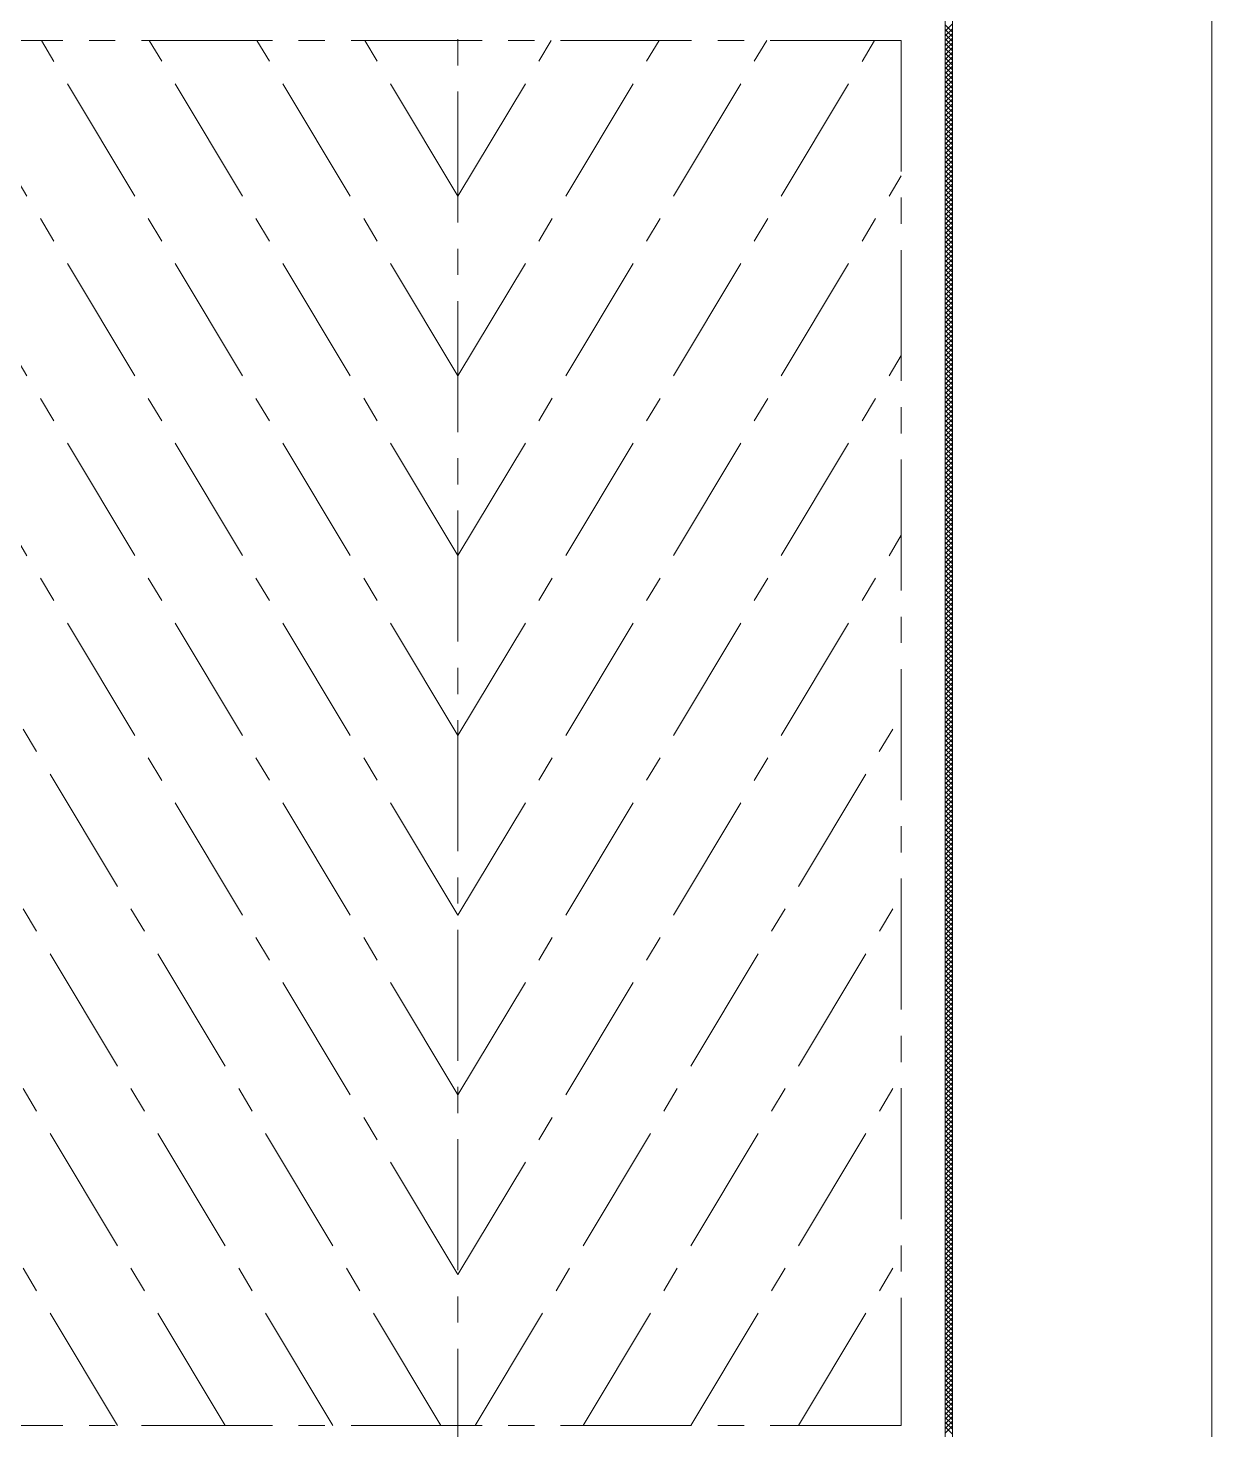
# Model space of a CAD drawing. Header units: millimetres. Extents: x 3108 to 3702, y 1162 to 1582.
# Drawn here: x 3440.34 to 3462.94, y 1228.76 to 1255.53 of the extents above; entities that cross this region are included whole.
import ezdxf

# ---------------------------------------------------------------- set-up
doc = ezdxf.new("R2010")
doc.units = ezdxf.units.MM
doc.linetypes.add('CENTERX2', pattern=[4, 2.5, -0.5, 0.5, -0.5])
for name, color, linetype, lineweight, true_color in [('1', 1, 'Continuous', 18, 0xff0000), ('2', 2, 'Continuous', 18, 0xffff00), ('3', 3, 'CENTERX2', 18, 0x00ff00)]:
    doc.layers.add(name, color=color, linetype=linetype, lineweight=lineweight, true_color=true_color)

msp = doc.modelspace()

# ---------------------------------------------------------------- linework, layer by layer
at = {"layer": '1'}
for p, q in [((3462.93781, 1274.78969), (3462.93781, 1209.53892)), ((3457.98693, 1257.04886), (3457.98693, 1227.2515)), ((3457.84854, 1256.15438), (3457.84854, 1228.17423))]:
    msp.add_line(p, q, dxfattribs=at)
at = {"layer": '2'}
for p, q in [((3457.84854, 1255.46393), (3457.98693, 1255.60232)), ((3457.98693, 1255.4477), (3457.84854, 1255.58609)), ((3457.84854, 1255.37413), (3457.98693, 1255.51252)), ((3457.98693, 1255.35789), (3457.84854, 1255.49628)), ((3457.84854, 1255.28432), (3457.98693, 1255.42271)), ((3457.98693, 1255.26809), (3457.84854, 1255.40648)), ((3457.84854, 1255.19452), (3457.98693, 1255.33291)), ((3457.98693, 1255.17829), (3457.84854, 1255.31668)), ((3457.84854, 1255.10472), (3457.98693, 1255.24311)), ((3457.98693, 1255.08849), (3457.84854, 1255.22688)), ((3457.84854, 1255.01492), (3457.98693, 1255.1533)), ((3457.98693, 1254.99868), (3457.84854, 1255.13707)), ((3457.84854, 1254.92511), (3457.98693, 1255.0635)), ((3457.98693, 1254.90888), (3457.84854, 1255.04727)), ((3457.84854, 1254.83531), (3457.98693, 1254.9737)), ((3457.98693, 1254.81908), (3457.84854, 1254.95747)), ((3457.84854, 1254.74551), (3457.98693, 1254.8839)), ((3457.98693, 1254.72928), (3457.84854, 1254.86767)), ((3457.84854, 1254.65571), (3457.98693, 1254.79409)), ((3457.98693, 1254.63947), (3457.84854, 1254.77786)), ((3457.84854, 1254.5659), (3457.98693, 1254.70429)), ((3457.98693, 1254.54967), (3457.84854, 1254.68806)), ((3457.84854, 1254.4761), (3457.98693, 1254.61449)), ((3457.98693, 1254.45987), (3457.84854, 1254.59826)), ((3457.84854, 1254.3863), (3457.98693, 1254.52469)), ((3457.98693, 1254.37007), (3457.84854, 1254.50846)), ((3457.84854, 1254.29649), (3457.98693, 1254.43488)), ((3457.98693, 1254.28026), (3457.84854, 1254.41865)), ((3457.84854, 1254.20669), (3457.98693, 1254.34508)), ((3457.98693, 1254.19046), (3457.84854, 1254.32885)), ((3457.84854, 1254.11689), (3457.98693, 1254.25528)), ((3457.98693, 1254.10066), (3457.84854, 1254.23905)), ((3457.84854, 1254.02709), (3457.98693, 1254.16548)), ((3457.98693, 1254.01086), (3457.84854, 1254.14925)), ((3457.84854, 1253.93728), (3457.98693, 1254.07567)), ((3457.98693, 1253.92105), (3457.84854, 1254.05944)), ((3457.84854, 1253.84748), (3457.98693, 1253.98587)), ((3457.98693, 1253.83125), (3457.84854, 1253.96964)), ((3457.84854, 1253.75768), (3457.98693, 1253.89607)), ((3457.98693, 1253.74145), (3457.84854, 1253.87984)), ((3457.84854, 1253.66788), (3457.98693, 1253.80627)), ((3457.98693, 1253.65165), (3457.84854, 1253.79004)), ((3457.84854, 1253.57807), (3457.98693, 1253.71646)), ((3457.98693, 1253.56184), (3457.84854, 1253.70023)), ((3457.84854, 1253.48827), (3457.98693, 1253.62666)), ((3457.98693, 1253.47204), (3457.84854, 1253.61043)), ((3457.84854, 1253.39847), (3457.98693, 1253.53686)), ((3457.98693, 1253.38224), (3457.84854, 1253.52063)), ((3457.84854, 1253.30867), (3457.98693, 1253.44706)), ((3457.98693, 1253.29244), (3457.84854, 1253.43083)), ((3457.84854, 1253.21886), (3457.98693, 1253.35725)), ((3457.98693, 1253.20263), (3457.84854, 1253.34102)), ((3457.84854, 1253.12906), (3457.98693, 1253.26745)), ((3457.98693, 1253.11283), (3457.84854, 1253.25122)), ((3457.84854, 1253.03926), (3457.98693, 1253.17765)), ((3457.98693, 1253.02303), (3457.84854, 1253.16142)), ((3457.84854, 1252.94946), (3457.98693, 1253.08785)), ((3457.98693, 1252.93323), (3457.84854, 1253.07162)), ((3457.84854, 1252.85965), (3457.98693, 1252.99804)), ((3457.98693, 1252.84342), (3457.84854, 1252.98181)), ((3457.84854, 1252.76985), (3457.98693, 1252.90824)), ((3457.98693, 1252.75362), (3457.84854, 1252.89201)), ((3457.84854, 1252.68005), (3457.98693, 1252.81844)), ((3457.98693, 1252.66382), (3457.84854, 1252.80221)), ((3457.84854, 1252.59025), (3457.98693, 1252.72864)), ((3457.98693, 1252.57402), (3457.84854, 1252.7124)), ((3457.84854, 1252.50044), (3457.98693, 1252.63883)), ((3457.98693, 1252.48421), (3457.84854, 1252.6226)), ((3457.84854, 1252.41064), (3457.98693, 1252.54903)), ((3457.98693, 1252.39441), (3457.84854, 1252.5328)), ((3457.84854, 1252.32084), (3457.98693, 1252.45923)), ((3457.98693, 1252.30461), (3457.84854, 1252.443)), ((3457.84854, 1252.23104), (3457.98693, 1252.36943)), ((3457.98693, 1252.21481), (3457.84854, 1252.35319)), ((3457.84854, 1252.14123), (3457.98693, 1252.27962)), ((3457.98693, 1252.125), (3457.84854, 1252.26339)), ((3457.84854, 1252.05143), (3457.98693, 1252.18982)), ((3457.98693, 1252.0352), (3457.84854, 1252.17359)), ((3457.84854, 1251.96163), (3457.98693, 1252.10002)), ((3457.98693, 1251.9454), (3457.84854, 1252.08379)), ((3457.84854, 1251.87183), (3457.98693, 1252.01022)), ((3457.98693, 1251.85559), (3457.84854, 1251.99398)), ((3457.84854, 1251.78202), (3457.98693, 1251.92041)), ((3457.98693, 1251.76579), (3457.84854, 1251.90418)), ((3457.84854, 1251.69222), (3457.98693, 1251.83061)), ((3457.98693, 1251.67599), (3457.84854, 1251.81438)), ((3457.84854, 1251.60242), (3457.98693, 1251.74081)), ((3457.98693, 1251.58619), (3457.84854, 1251.72458)), ((3457.84854, 1251.51262), (3457.98693, 1251.651)), ((3457.98693, 1251.49638), (3457.84854, 1251.63477)), ((3457.84854, 1251.42281), (3457.98693, 1251.5612)), ((3457.98693, 1251.40658), (3457.84854, 1251.54497)), ((3457.84854, 1251.33301), (3457.98693, 1251.4714)), ((3457.98693, 1251.31678), (3457.84854, 1251.45517)), ((3457.84854, 1251.24321), (3457.98693, 1251.3816)), ((3457.98693, 1251.22698), (3457.84854, 1251.36537)), ((3457.84854, 1251.15341), (3457.98693, 1251.29179)), ((3457.98693, 1251.13717), (3457.84854, 1251.27556)), ((3457.84854, 1251.0636), (3457.98693, 1251.20199)), ((3457.98693, 1251.04737), (3457.84854, 1251.18576)), ((3457.84854, 1250.9738), (3457.98693, 1251.11219)), ((3457.98693, 1250.95757), (3457.84854, 1251.09596)), ((3457.84854, 1250.884), (3457.98693, 1251.02239)), ((3457.98693, 1250.86777), (3457.84854, 1251.00616)), ((3457.84854, 1250.79419), (3457.98693, 1250.93258)), ((3457.98693, 1250.77796), (3457.84854, 1250.91635)), ((3457.84854, 1250.70439), (3457.98693, 1250.84278)), ((3457.98693, 1250.68816), (3457.84854, 1250.82655)), ((3457.84854, 1250.61459), (3457.98693, 1250.75298)), ((3457.98693, 1250.59836), (3457.84854, 1250.73675)), ((3457.84854, 1250.52479), (3457.98693, 1250.66318)), ((3457.98693, 1250.50856), (3457.84854, 1250.64695)), ((3457.84854, 1250.43498), (3457.98693, 1250.57337)), ((3457.98693, 1250.41875), (3457.84854, 1250.55714)), ((3457.84854, 1250.34518), (3457.98693, 1250.48357)), ((3457.98693, 1250.32895), (3457.84854, 1250.46734)), ((3457.84854, 1250.25538), (3457.98693, 1250.39377)), ((3457.98693, 1250.23915), (3457.84854, 1250.37754)), ((3457.84854, 1250.16558), (3457.98693, 1250.30397)), ((3457.98693, 1250.14935), (3457.84854, 1250.28774)), ((3457.84854, 1250.07577), (3457.98693, 1250.21416)), ((3457.98693, 1250.05954), (3457.84854, 1250.19793)), ((3457.84854, 1249.98597), (3457.98693, 1250.12436)), ((3457.98693, 1249.96974), (3457.84854, 1250.10813)), ((3457.84854, 1249.89617), (3457.98693, 1250.03456)), ((3457.98693, 1249.87994), (3457.84854, 1250.01833)), ((3457.84854, 1249.80637), (3457.98693, 1249.94476)), ((3457.98693, 1249.79014), (3457.84854, 1249.92853)), ((3457.84854, 1249.71656), (3457.98693, 1249.85495)), ((3457.98693, 1249.70033), (3457.84854, 1249.83872)), ((3457.84854, 1249.62676), (3457.98693, 1249.76515)), ((3457.98693, 1249.61053), (3457.84854, 1249.74892)), ((3457.84854, 1249.53696), (3457.98693, 1249.67535)), ((3457.98693, 1249.52073), (3457.84854, 1249.65912)), ((3457.84854, 1249.44716), (3457.98693, 1249.58555)), ((3457.98693, 1249.43093), (3457.84854, 1249.56932)), ((3457.84854, 1249.35735), (3457.98693, 1249.49574)), ((3457.98693, 1249.34112), (3457.84854, 1249.47951)), ((3457.84854, 1249.26755), (3457.98693, 1249.40594)), ((3457.98693, 1249.25132), (3457.84854, 1249.38971)), ((3457.84854, 1249.17775), (3457.98693, 1249.31614)), ((3457.98693, 1249.16152), (3457.84854, 1249.29991)), ((3457.84854, 1249.08795), (3457.98693, 1249.22634)), ((3457.98693, 1249.07172), (3457.84854, 1249.2101)), ((3457.84854, 1248.99814), (3457.98693, 1249.13653)), ((3457.98693, 1248.98191), (3457.84854, 1249.1203)), ((3457.84854, 1248.90834), (3457.98693, 1249.04673)), ((3457.98693, 1248.89211), (3457.84854, 1249.0305)), ((3457.84854, 1248.81854), (3457.98693, 1248.95693)), ((3457.98693, 1248.80231), (3457.84854, 1248.9407)), ((3457.84854, 1248.72874), (3457.98693, 1248.86713)), ((3457.98693, 1248.71251), (3457.84854, 1248.85089)), ((3457.84854, 1248.63893), (3457.98693, 1248.77732)), ((3457.98693, 1248.6227), (3457.84854, 1248.76109)), ((3457.84854, 1248.54913), (3457.98693, 1248.68752)), ((3457.98693, 1248.5329), (3457.84854, 1248.67129)), ((3457.84854, 1248.45933), (3457.98693, 1248.59772)), ((3457.98693, 1248.4431), (3457.84854, 1248.58149)), ((3457.84854, 1248.36953), (3457.98693, 1248.50792)), ((3457.98693, 1248.35329), (3457.84854, 1248.49168)), ((3457.84854, 1248.27972), (3457.98693, 1248.41811)), ((3457.98693, 1248.26349), (3457.84854, 1248.40188)), ((3457.84854, 1248.18992), (3457.98693, 1248.32831)), ((3457.98693, 1248.17369), (3457.84854, 1248.31208)), ((3457.84854, 1248.10012), (3457.98693, 1248.23851)), ((3457.98693, 1248.08389), (3457.84854, 1248.22228)), ((3457.84854, 1248.01032), (3457.98693, 1248.14871)), ((3457.98693, 1247.99408), (3457.84854, 1248.13247)), ((3457.84854, 1247.92051), (3457.98693, 1248.0589)), ((3457.98693, 1247.90428), (3457.84854, 1248.04267)), ((3457.84854, 1247.83071), (3457.98693, 1247.9691)), ((3457.98693, 1247.81448), (3457.84854, 1247.95287)), ((3457.84854, 1247.74091), (3457.98693, 1247.8793)), ((3457.98693, 1247.72468), (3457.84854, 1247.86307)), ((3457.84854, 1247.65111), (3457.98693, 1247.78949)), ((3457.98693, 1247.63487), (3457.84854, 1247.77326)), ((3457.84854, 1247.5613), (3457.98693, 1247.69969)), ((3457.98693, 1247.54507), (3457.84854, 1247.68346)), ((3457.84854, 1247.4715), (3457.98693, 1247.60989)), ((3457.98693, 1247.45527), (3457.84854, 1247.59366)), ((3457.84854, 1247.3817), (3457.98693, 1247.52009)), ((3457.98693, 1247.36547), (3457.84854, 1247.50386)), ((3457.84854, 1247.2919), (3457.98693, 1247.43028)), ((3457.98693, 1247.27566), (3457.84854, 1247.41405)), ((3457.84854, 1247.20209), (3457.98693, 1247.34048)), ((3457.98693, 1247.18586), (3457.84854, 1247.32425)), ((3457.84854, 1247.11229), (3457.98693, 1247.25068)), ((3457.98693, 1247.09606), (3457.84854, 1247.23445)), ((3457.84854, 1247.02249), (3457.98693, 1247.16088)), ((3457.98693, 1247.00626), (3457.84854, 1247.14465)), ((3457.84854, 1246.93268), (3457.98693, 1247.07107)), ((3457.98693, 1246.91645), (3457.84854, 1247.05484)), ((3457.84854, 1246.84288), (3457.98693, 1246.98127)), ((3457.98693, 1246.82665), (3457.84854, 1246.96504)), ((3457.84854, 1246.75308), (3457.98693, 1246.89147)), ((3457.98693, 1246.73685), (3457.84854, 1246.87524)), ((3457.84854, 1246.66328), (3457.98693, 1246.80167)), ((3457.98693, 1246.64705), (3457.84854, 1246.78544)), ((3457.84854, 1246.57347), (3457.98693, 1246.71186)), ((3457.98693, 1246.55724), (3457.84854, 1246.69563)), ((3457.84854, 1246.48367), (3457.98693, 1246.62206)), ((3457.98693, 1246.46744), (3457.84854, 1246.60583)), ((3457.84854, 1246.39387), (3457.98693, 1246.53226)), ((3457.98693, 1246.37764), (3457.84854, 1246.51603)), ((3457.84854, 1246.30407), (3457.98693, 1246.44246)), ((3457.98693, 1246.28784), (3457.84854, 1246.42623)), ((3457.84854, 1246.21426), (3457.98693, 1246.35265)), ((3457.98693, 1246.19803), (3457.84854, 1246.33642)), ((3457.84854, 1246.12446), (3457.98693, 1246.26285)), ((3457.98693, 1246.10823), (3457.84854, 1246.24662)), ((3457.84854, 1246.03466), (3457.98693, 1246.17305)), ((3457.98693, 1246.01843), (3457.84854, 1246.15682)), ((3457.84854, 1245.94486), (3457.98693, 1246.08325)), ((3457.98693, 1245.92863), (3457.84854, 1246.06702)), ((3457.84854, 1245.85505), (3457.98693, 1245.99344)), ((3457.98693, 1245.83882), (3457.84854, 1245.97721)), ((3457.84854, 1245.76525), (3457.98693, 1245.90364)), ((3457.98693, 1245.74902), (3457.84854, 1245.88741)), ((3457.84854, 1245.67545), (3457.98693, 1245.81384)), ((3457.98693, 1245.65922), (3457.84854, 1245.79761)), ((3457.84854, 1245.58565), (3457.98693, 1245.72404)), ((3457.98693, 1245.56942), (3457.84854, 1245.70781)), ((3457.84854, 1245.49584), (3457.98693, 1245.63423)), ((3457.98693, 1245.47961), (3457.84854, 1245.618)), ((3457.84854, 1245.40604), (3457.98693, 1245.54443)), ((3457.98693, 1245.38981), (3457.84854, 1245.5282)), ((3457.84854, 1245.31624), (3457.98693, 1245.45463)), ((3457.98693, 1245.30001), (3457.84854, 1245.4384)), ((3457.84854, 1245.22644), (3457.98693, 1245.36483)), ((3457.98693, 1245.21021), (3457.84854, 1245.34859)), ((3457.84854, 1245.13663), (3457.98693, 1245.27502)), ((3457.98693, 1245.1204), (3457.84854, 1245.25879)), ((3457.84854, 1245.04683), (3457.98693, 1245.18522)), ((3457.98693, 1245.0306), (3457.84854, 1245.16899)), ((3457.84854, 1244.95703), (3457.98693, 1245.09542)), ((3457.98693, 1244.9408), (3457.84854, 1245.07919)), ((3457.84854, 1244.86723), (3457.98693, 1245.00562)), ((3457.98693, 1244.851), (3457.84854, 1244.98938)), ((3457.84854, 1244.77742), (3457.98693, 1244.91581)), ((3457.98693, 1244.76119), (3457.84854, 1244.89958)), ((3457.84854, 1244.68762), (3457.98693, 1244.82601)), ((3457.98693, 1244.67139), (3457.84854, 1244.80978)), ((3457.84854, 1244.59782), (3457.98693, 1244.73621)), ((3457.98693, 1244.58159), (3457.84854, 1244.71998)), ((3457.84854, 1244.50802), (3457.98693, 1244.64641)), ((3457.98693, 1244.49178), (3457.84854, 1244.63017)), ((3457.84854, 1244.41821), (3457.98693, 1244.5566)), ((3457.98693, 1244.40198), (3457.84854, 1244.54037)), ((3457.84854, 1244.32841), (3457.98693, 1244.4668)), ((3457.98693, 1244.31218), (3457.84854, 1244.45057)), ((3457.84854, 1244.23861), (3457.98693, 1244.377)), ((3457.98693, 1244.22238), (3457.84854, 1244.36077)), ((3457.84854, 1244.14881), (3457.98693, 1244.28719)), ((3457.98693, 1244.13257), (3457.84854, 1244.27096)), ((3457.84854, 1244.059), (3457.98693, 1244.19739)), ((3457.98693, 1244.04277), (3457.84854, 1244.18116)), ((3457.84854, 1243.9692), (3457.98693, 1244.10759)), ((3457.98693, 1243.95297), (3457.84854, 1244.09136)), ((3457.84854, 1243.8794), (3457.98693, 1244.01779)), ((3457.98693, 1243.86317), (3457.84854, 1244.00156)), ((3457.84854, 1243.7896), (3457.98693, 1243.92798)), ((3457.98693, 1243.77336), (3457.84854, 1243.91175)), ((3457.84854, 1243.69979), (3457.98693, 1243.83818)), ((3457.98693, 1243.68356), (3457.84854, 1243.82195)), ((3457.84854, 1243.60999), (3457.98693, 1243.74838)), ((3457.98693, 1243.59376), (3457.84854, 1243.73215)), ((3457.84854, 1243.52019), (3457.98693, 1243.65858)), ((3457.98693, 1243.50396), (3457.84854, 1243.64235)), ((3457.84854, 1243.43038), (3457.98693, 1243.56877)), ((3457.98693, 1243.41415), (3457.84854, 1243.55254)), ((3457.84854, 1243.34058), (3457.98693, 1243.47897)), ((3457.98693, 1243.32435), (3457.84854, 1243.46274)), ((3457.84854, 1243.25078), (3457.98693, 1243.38917)), ((3457.98693, 1243.23455), (3457.84854, 1243.37294)), ((3457.84854, 1243.16098), (3457.98693, 1243.29937)), ((3457.98693, 1243.14475), (3457.84854, 1243.28314)), ((3457.84854, 1243.07117), (3457.98693, 1243.20956)), ((3457.98693, 1243.05494), (3457.84854, 1243.19333)), ((3457.84854, 1242.98137), (3457.98693, 1243.11976)), ((3457.98693, 1242.96514), (3457.84854, 1243.10353)), ((3457.84854, 1242.89157), (3457.98693, 1243.02996)), ((3457.98693, 1242.87534), (3457.84854, 1243.01373)), ((3457.84854, 1242.80177), (3457.98693, 1242.94016)), ((3457.98693, 1242.78554), (3457.84854, 1242.92393)), ((3457.84854, 1242.71196), (3457.98693, 1242.85035)), ((3457.98693, 1242.69573), (3457.84854, 1242.83412)), ((3457.84854, 1242.62216), (3457.98693, 1242.76055)), ((3457.98693, 1242.60593), (3457.84854, 1242.74432)), ((3457.84854, 1242.53236), (3457.98693, 1242.67075)), ((3457.98693, 1242.51613), (3457.84854, 1242.65452)), ((3457.84854, 1242.44256), (3457.98693, 1242.58095)), ((3457.98693, 1242.42633), (3457.84854, 1242.56472)), ((3457.84854, 1242.35275), (3457.98693, 1242.49114)), ((3457.98693, 1242.33652), (3457.84854, 1242.47491)), ((3457.84854, 1242.26295), (3457.98693, 1242.40134)), ((3457.98693, 1242.24672), (3457.84854, 1242.38511)), ((3457.84854, 1242.17315), (3457.98693, 1242.31154)), ((3457.98693, 1242.15692), (3457.84854, 1242.29531)), ((3457.84854, 1242.08335), (3457.98693, 1242.22174)), ((3457.98693, 1242.06712), (3457.84854, 1242.20551)), ((3457.84854, 1241.99354), (3457.98693, 1242.13193)), ((3457.98693, 1241.97731), (3457.84854, 1242.1157)), ((3457.84854, 1241.90374), (3457.98693, 1242.04213)), ((3457.98693, 1241.88751), (3457.84854, 1242.0259)), ((3457.84854, 1241.81394), (3457.98693, 1241.95233)), ((3457.98693, 1241.79771), (3457.84854, 1241.9361)), ((3457.84854, 1241.72414), (3457.98693, 1241.86253)), ((3457.98693, 1241.70791), (3457.84854, 1241.84629)), ((3457.84854, 1241.63433), (3457.98693, 1241.77272)), ((3457.98693, 1241.6181), (3457.84854, 1241.75649)), ((3457.84854, 1241.54453), (3457.98693, 1241.68292)), ((3457.98693, 1241.5283), (3457.84854, 1241.66669)), ((3457.84854, 1241.45473), (3457.98693, 1241.59312)), ((3457.98693, 1241.4385), (3457.84854, 1241.57689)), ((3457.84854, 1241.36493), (3457.98693, 1241.50332)), ((3457.98693, 1241.3487), (3457.84854, 1241.48708)), ((3457.84854, 1241.27512), (3457.98693, 1241.41351)), ((3457.98693, 1241.25889), (3457.84854, 1241.39728)), ((3457.84854, 1241.18532), (3457.98693, 1241.32371)), ((3457.98693, 1241.16909), (3457.84854, 1241.30748)), ((3457.84854, 1241.09552), (3457.98693, 1241.23391)), ((3457.98693, 1241.07929), (3457.84854, 1241.21768)), ((3457.84854, 1241.00572), (3457.98693, 1241.14411)), ((3457.98693, 1240.98948), (3457.84854, 1241.12787)), ((3457.84854, 1240.91591), (3457.98693, 1241.0543)), ((3457.98693, 1240.89968), (3457.84854, 1241.03807)), ((3457.84854, 1240.82611), (3457.98693, 1240.9645)), ((3457.98693, 1240.80988), (3457.84854, 1240.94827)), ((3457.84854, 1240.73631), (3457.98693, 1240.8747)), ((3457.98693, 1240.72008), (3457.84854, 1240.85847)), ((3457.84854, 1240.64651), (3457.98693, 1240.7849)), ((3457.98693, 1240.63027), (3457.84854, 1240.76866)), ((3457.84854, 1240.5567), (3457.98693, 1240.69509)), ((3457.98693, 1240.54047), (3457.84854, 1240.67886)), ((3457.84854, 1240.4669), (3457.98693, 1240.60529)), ((3457.98693, 1240.45067), (3457.84854, 1240.58906)), ((3457.84854, 1240.3771), (3457.98693, 1240.51549)), ((3457.98693, 1240.36087), (3457.84854, 1240.49926)), ((3457.84854, 1240.2873), (3457.98693, 1240.42568)), ((3457.98693, 1240.27106), (3457.84854, 1240.40945)), ((3457.84854, 1240.19749), (3457.98693, 1240.33588)), ((3457.98693, 1240.18126), (3457.84854, 1240.31965)), ((3457.84854, 1240.10769), (3457.98693, 1240.24608)), ((3457.98693, 1240.09146), (3457.84854, 1240.22985)), ((3457.84854, 1240.01789), (3457.98693, 1240.15628)), ((3457.98693, 1240.00166), (3457.84854, 1240.14005)), ((3457.84854, 1239.92809), (3457.98693, 1240.06647)), ((3457.98693, 1239.91185), (3457.84854, 1240.05024)), ((3457.84854, 1239.83828), (3457.98693, 1239.97667)), ((3457.98693, 1239.82205), (3457.84854, 1239.96044)), ((3457.84854, 1239.74848), (3457.98693, 1239.88687)), ((3457.98693, 1239.73225), (3457.84854, 1239.87064)), ((3457.84854, 1239.65868), (3457.98693, 1239.79707)), ((3457.98693, 1239.64245), (3457.84854, 1239.78084)), ((3457.84854, 1239.56887), (3457.98693, 1239.70726)), ((3457.98693, 1239.55264), (3457.84854, 1239.69103)), ((3457.84854, 1239.47907), (3457.98693, 1239.61746)), ((3457.98693, 1239.46284), (3457.84854, 1239.60123)), ((3457.84854, 1239.38927), (3457.98693, 1239.52766)), ((3457.98693, 1239.37304), (3457.84854, 1239.51143)), ((3457.84854, 1239.29947), (3457.98693, 1239.43786)), ((3457.98693, 1239.28324), (3457.84854, 1239.42163)), ((3457.84854, 1239.20966), (3457.98693, 1239.34805)), ((3457.98693, 1239.19343), (3457.84854, 1239.33182)), ((3457.84854, 1239.11986), (3457.98693, 1239.25825)), ((3457.98693, 1239.10363), (3457.84854, 1239.24202)), ((3457.84854, 1239.03006), (3457.98693, 1239.16845)), ((3457.98693, 1239.01383), (3457.84854, 1239.15222)), ((3457.84854, 1238.94026), (3457.98693, 1239.07865)), ((3457.98693, 1238.92403), (3457.84854, 1239.06242)), ((3457.84854, 1238.85045), (3457.98693, 1238.98884)), ((3457.98693, 1238.83422), (3457.84854, 1238.97261)), ((3457.84854, 1238.76065), (3457.98693, 1238.89904)), ((3457.98693, 1238.74442), (3457.84854, 1238.88281)), ((3457.84854, 1238.67085), (3457.98693, 1238.80924)), ((3457.98693, 1238.65462), (3457.84854, 1238.79301)), ((3457.84854, 1238.58105), (3457.98693, 1238.71944)), ((3457.98693, 1238.56482), (3457.84854, 1238.70321)), ((3457.84854, 1238.49124), (3457.98693, 1238.62963)), ((3457.98693, 1238.47501), (3457.84854, 1238.6134)), ((3457.84854, 1238.40144), (3457.98693, 1238.53983)), ((3457.98693, 1238.38521), (3457.84854, 1238.5236)), ((3457.84854, 1238.31164), (3457.98693, 1238.45003)), ((3457.98693, 1238.29541), (3457.84854, 1238.4338)), ((3457.84854, 1238.22184), (3457.98693, 1238.36023)), ((3457.98693, 1238.20561), (3457.84854, 1238.344)), ((3457.84854, 1238.13203), (3457.98693, 1238.27042)), ((3457.98693, 1238.1158), (3457.84854, 1238.25419)), ((3457.84854, 1238.04223), (3457.98693, 1238.18062)), ((3457.98693, 1238.026), (3457.84854, 1238.16439)), ((3457.84854, 1237.95243), (3457.98693, 1238.09082)), ((3457.98693, 1237.9362), (3457.84854, 1238.07459)), ((3457.84854, 1237.86263), (3457.98693, 1238.00102)), ((3457.98693, 1237.8464), (3457.84854, 1237.98478)), ((3457.84854, 1237.77282), (3457.98693, 1237.91121)), ((3457.98693, 1237.75659), (3457.84854, 1237.89498)), ((3457.84854, 1237.68302), (3457.98693, 1237.82141)), ((3457.98693, 1237.66679), (3457.84854, 1237.80518)), ((3457.84854, 1237.59322), (3457.98693, 1237.73161)), ((3457.98693, 1237.57699), (3457.84854, 1237.71538)), ((3457.84854, 1237.50342), (3457.98693, 1237.64181)), ((3457.98693, 1237.48719), (3457.84854, 1237.62557)), ((3457.84854, 1237.41361), (3457.98693, 1237.552)), ((3457.98693, 1237.39738), (3457.84854, 1237.53577)), ((3457.84854, 1237.32381), (3457.98693, 1237.4622)), ((3457.98693, 1237.30758), (3457.84854, 1237.44597)), ((3457.84854, 1237.23401), (3457.98693, 1237.3724)), ((3457.98693, 1237.21778), (3457.84854, 1237.35617)), ((3457.84854, 1237.14421), (3457.98693, 1237.2826)), ((3457.98693, 1237.12797), (3457.84854, 1237.26636)), ((3457.84854, 1237.0544), (3457.98693, 1237.19279)), ((3457.98693, 1237.03817), (3457.84854, 1237.17656)), ((3457.84854, 1236.9646), (3457.98693, 1237.10299)), ((3457.98693, 1236.94837), (3457.84854, 1237.08676)), ((3457.84854, 1236.8748), (3457.98693, 1237.01319)), ((3457.98693, 1236.85857), (3457.84854, 1236.99696)), ((3457.84854, 1236.785), (3457.98693, 1236.92338)), ((3457.98693, 1236.76876), (3457.84854, 1236.90715)), ((3457.84854, 1236.69519), (3457.98693, 1236.83358)), ((3457.98693, 1236.67896), (3457.84854, 1236.81735)), ((3457.84854, 1236.60539), (3457.98693, 1236.74378)), ((3457.98693, 1236.58916), (3457.84854, 1236.72755)), ((3457.84854, 1236.51559), (3457.98693, 1236.65398)), ((3457.98693, 1236.49936), (3457.84854, 1236.63775)), ((3457.84854, 1236.42579), (3457.98693, 1236.56417)), ((3457.98693, 1236.40955), (3457.84854, 1236.54794)), ((3457.84854, 1236.33598), (3457.98693, 1236.47437)), ((3457.98693, 1236.31975), (3457.84854, 1236.45814)), ((3457.84854, 1236.24618), (3457.98693, 1236.38457)), ((3457.98693, 1236.22995), (3457.84854, 1236.36834)), ((3457.84854, 1236.15638), (3457.98693, 1236.29477)), ((3457.98693, 1236.14015), (3457.84854, 1236.27854)), ((3457.84854, 1236.06657), (3457.98693, 1236.20496)), ((3457.98693, 1236.05034), (3457.84854, 1236.18873)), ((3457.84854, 1235.97677), (3457.98693, 1236.11516)), ((3457.98693, 1235.96054), (3457.84854, 1236.09893)), ((3457.84854, 1235.88697), (3457.98693, 1236.02536)), ((3457.98693, 1235.87074), (3457.84854, 1236.00913)), ((3457.84854, 1235.79717), (3457.98693, 1235.93556)), ((3457.98693, 1235.78094), (3457.84854, 1235.91933)), ((3457.84854, 1235.70736), (3457.98693, 1235.84575)), ((3457.98693, 1235.69113), (3457.84854, 1235.82952)), ((3457.84854, 1235.61756), (3457.98693, 1235.75595)), ((3457.98693, 1235.60133), (3457.84854, 1235.73972)), ((3457.84854, 1235.52776), (3457.98693, 1235.66615)), ((3457.98693, 1235.51153), (3457.84854, 1235.64992)), ((3457.84854, 1235.43796), (3457.98693, 1235.57635)), ((3457.98693, 1235.42173), (3457.84854, 1235.56012)), ((3457.84854, 1235.34815), (3457.98693, 1235.48654)), ((3457.98693, 1235.33192), (3457.84854, 1235.47031)), ((3457.84854, 1235.25835), (3457.98693, 1235.39674)), ((3457.98693, 1235.24212), (3457.84854, 1235.38051)), ((3457.84854, 1235.16855), (3457.98693, 1235.30694)), ((3457.98693, 1235.15232), (3457.84854, 1235.29071)), ((3457.84854, 1235.07875), (3457.98693, 1235.21714)), ((3457.98693, 1235.06252), (3457.84854, 1235.20091)), ((3457.84854, 1234.98894), (3457.98693, 1235.12733)), ((3457.98693, 1234.97271), (3457.84854, 1235.1111)), ((3457.84854, 1234.89914), (3457.98693, 1235.03753)), ((3457.98693, 1234.88291), (3457.84854, 1235.0213)), ((3457.84854, 1234.80934), (3457.98693, 1234.94773)), ((3457.98693, 1234.79311), (3457.84854, 1234.9315)), ((3457.84854, 1234.71954), (3457.98693, 1234.85793)), ((3457.98693, 1234.70331), (3457.84854, 1234.8417)), ((3457.84854, 1234.62973), (3457.98693, 1234.76812)), ((3457.98693, 1234.6135), (3457.84854, 1234.75189)), ((3457.84854, 1234.53993), (3457.98693, 1234.67832)), ((3457.98693, 1234.5237), (3457.84854, 1234.66209)), ((3457.84854, 1234.45013), (3457.98693, 1234.58852)), ((3457.98693, 1234.4339), (3457.84854, 1234.57229)), ((3457.84854, 1234.36033), (3457.98693, 1234.49872)), ((3457.98693, 1234.3441), (3457.84854, 1234.48248)), ((3457.84854, 1234.27052), (3457.98693, 1234.40891)), ((3457.98693, 1234.25429), (3457.84854, 1234.39268)), ((3457.84854, 1234.18072), (3457.98693, 1234.31911)), ((3457.98693, 1234.16449), (3457.84854, 1234.30288)), ((3457.84854, 1234.09092), (3457.98693, 1234.22931)), ((3457.98693, 1234.07469), (3457.84854, 1234.21308)), ((3457.84854, 1234.00112), (3457.98693, 1234.13951)), ((3457.98693, 1233.98489), (3457.84854, 1234.12327)), ((3457.84854, 1233.91131), (3457.98693, 1234.0497)), ((3457.98693, 1233.89508), (3457.84854, 1234.03347)), ((3457.84854, 1233.82151), (3457.98693, 1233.9599)), ((3457.98693, 1233.80528), (3457.84854, 1233.94367)), ((3457.84854, 1233.73171), (3457.98693, 1233.8701)), ((3457.98693, 1233.71548), (3457.84854, 1233.85387)), ((3457.84854, 1233.64191), (3457.98693, 1233.7803)), ((3457.98693, 1233.62567), (3457.84854, 1233.76406)), ((3457.84854, 1233.5521), (3457.98693, 1233.69049)), ((3457.98693, 1233.53587), (3457.84854, 1233.67426)), ((3457.84854, 1233.4623), (3457.98693, 1233.60069)), ((3457.98693, 1233.44607), (3457.84854, 1233.58446)), ((3457.84854, 1233.3725), (3457.98693, 1233.51089)), ((3457.98693, 1233.35627), (3457.84854, 1233.49466)), ((3457.84854, 1233.2827), (3457.98693, 1233.42109)), ((3457.98693, 1233.26646), (3457.84854, 1233.40485)), ((3457.84854, 1233.19289), (3457.98693, 1233.33128)), ((3457.98693, 1233.17666), (3457.84854, 1233.31505)), ((3457.84854, 1233.10309), (3457.98693, 1233.24148)), ((3457.98693, 1233.08686), (3457.84854, 1233.22525)), ((3457.84854, 1233.01329), (3457.98693, 1233.15168)), ((3457.98693, 1232.99706), (3457.84854, 1233.13545)), ((3457.84854, 1232.92349), (3457.98693, 1233.06187)), ((3457.98693, 1232.90725), (3457.84854, 1233.04564)), ((3457.84854, 1232.83368), (3457.98693, 1232.97207)), ((3457.98693, 1232.81745), (3457.84854, 1232.95584)), ((3457.84854, 1232.74388), (3457.98693, 1232.88227)), ((3457.98693, 1232.72765), (3457.84854, 1232.86604)), ((3457.84854, 1232.65408), (3457.98693, 1232.79247)), ((3457.98693, 1232.63785), (3457.84854, 1232.77624)), ((3457.84854, 1232.56428), (3457.98693, 1232.70266)), ((3457.98693, 1232.54804), (3457.84854, 1232.68643)), ((3457.84854, 1232.47447), (3457.98693, 1232.61286)), ((3457.98693, 1232.45824), (3457.84854, 1232.59663)), ((3457.84854, 1232.38467), (3457.98693, 1232.52306)), ((3457.98693, 1232.36844), (3457.84854, 1232.50683)), ((3457.84854, 1232.29487), (3457.98693, 1232.43326)), ((3457.98693, 1232.27864), (3457.84854, 1232.41703)), ((3457.84854, 1232.20506), (3457.98693, 1232.34345)), ((3457.98693, 1232.18883), (3457.84854, 1232.32722)), ((3457.84854, 1232.11526), (3457.98693, 1232.25365)), ((3457.98693, 1232.09903), (3457.84854, 1232.23742)), ((3457.84854, 1232.02546), (3457.98693, 1232.16385)), ((3457.98693, 1232.00923), (3457.84854, 1232.14762)), ((3457.84854, 1231.93566), (3457.98693, 1232.07405)), ((3457.98693, 1231.91943), (3457.84854, 1232.05782)), ((3457.84854, 1231.84585), (3457.98693, 1231.98424)), ((3457.98693, 1231.82962), (3457.84854, 1231.96801)), ((3457.84854, 1231.75605), (3457.98693, 1231.89444)), ((3457.98693, 1231.73982), (3457.84854, 1231.87821)), ((3457.84854, 1231.66625), (3457.98693, 1231.80464)), ((3457.98693, 1231.65002), (3457.84854, 1231.78841)), ((3457.84854, 1231.57645), (3457.98693, 1231.71484)), ((3457.98693, 1231.56022), (3457.84854, 1231.69861)), ((3457.84854, 1231.48664), (3457.98693, 1231.62503)), ((3457.98693, 1231.47041), (3457.84854, 1231.6088)), ((3457.84854, 1231.39684), (3457.98693, 1231.53523)), ((3457.98693, 1231.38061), (3457.84854, 1231.519)), ((3457.84854, 1231.30704), (3457.98693, 1231.44543)), ((3457.98693, 1231.29081), (3457.84854, 1231.4292)), ((3457.84854, 1231.21724), (3457.98693, 1231.35563)), ((3457.98693, 1231.20101), (3457.84854, 1231.3394)), ((3457.84854, 1231.12743), (3457.98693, 1231.26582)), ((3457.98693, 1231.1112), (3457.84854, 1231.24959)), ((3457.84854, 1231.03763), (3457.98693, 1231.17602)), ((3457.98693, 1231.0214), (3457.84854, 1231.15979)), ((3457.84854, 1230.94783), (3457.98693, 1231.08622)), ((3457.98693, 1230.9316), (3457.84854, 1231.06999)), ((3457.84854, 1230.85803), (3457.98693, 1230.99642)), ((3457.98693, 1230.8418), (3457.84854, 1230.98018)), ((3457.84854, 1230.76822), (3457.98693, 1230.90661)), ((3457.98693, 1230.75199), (3457.84854, 1230.89038)), ((3457.84854, 1230.67842), (3457.98693, 1230.81681)), ((3457.98693, 1230.66219), (3457.84854, 1230.80058)), ((3457.84854, 1230.58862), (3457.98693, 1230.72701)), ((3457.98693, 1230.57239), (3457.84854, 1230.71078)), ((3457.84854, 1230.49882), (3457.98693, 1230.63721)), ((3457.98693, 1230.48259), (3457.84854, 1230.62097)), ((3457.84854, 1230.40901), (3457.98693, 1230.5474)), ((3457.98693, 1230.39278), (3457.84854, 1230.53117)), ((3457.84854, 1230.31921), (3457.98693, 1230.4576)), ((3457.98693, 1230.30298), (3457.84854, 1230.44137)), ((3457.84854, 1230.22941), (3457.98693, 1230.3678)), ((3457.98693, 1230.21318), (3457.84854, 1230.35157)), ((3457.84854, 1230.13961), (3457.98693, 1230.278)), ((3457.98693, 1230.12337), (3457.84854, 1230.26176)), ((3457.84854, 1230.0498), (3457.98693, 1230.18819)), ((3457.98693, 1230.03357), (3457.84854, 1230.17196)), ((3457.84854, 1229.96), (3457.98693, 1230.09839)), ((3457.98693, 1229.94377), (3457.84854, 1230.08216)), ((3457.84854, 1229.8702), (3457.98693, 1230.00859)), ((3457.98693, 1229.85397), (3457.84854, 1229.99236)), ((3457.84854, 1229.7804), (3457.98693, 1229.91879)), ((3457.98693, 1229.76416), (3457.84854, 1229.90255)), ((3457.84854, 1229.69059), (3457.98693, 1229.82898)), ((3457.98693, 1229.67436), (3457.84854, 1229.81275)), ((3457.84854, 1229.60079), (3457.98693, 1229.73918)), ((3457.98693, 1229.58456), (3457.84854, 1229.72295)), ((3457.84854, 1229.51099), (3457.98693, 1229.64938)), ((3457.98693, 1229.49476), (3457.84854, 1229.63315)), ((3457.84854, 1229.42119), (3457.98693, 1229.55957)), ((3457.98693, 1229.40495), (3457.84854, 1229.54334)), ((3457.84854, 1229.33138), (3457.98693, 1229.46977)), ((3457.98693, 1229.31515), (3457.84854, 1229.45354)), ((3457.84854, 1229.24158), (3457.98693, 1229.37997)), ((3457.98693, 1229.22535), (3457.84854, 1229.36374)), ((3457.84854, 1229.15178), (3457.98693, 1229.29017)), ((3457.98693, 1229.13555), (3457.84854, 1229.27394)), ((3457.84854, 1229.06198), (3457.98693, 1229.20036)), ((3457.98693, 1229.04574), (3457.84854, 1229.18413)), ((3457.84854, 1228.97217), (3457.98693, 1229.11056)), ((3457.98693, 1228.95594), (3457.84854, 1229.09433)), ((3457.84854, 1228.88237), (3457.98693, 1229.02076)), ((3457.98693, 1228.86614), (3457.84854, 1229.00453)), ((3457.84854, 1228.79257), (3457.98693, 1228.93096)), ((3457.98693, 1228.77634), (3457.84854, 1228.91473)), ((3457.84854, 1228.70276), (3457.98693, 1228.84115)), ((3457.98693, 1228.68653), (3457.84854, 1228.82492))]:
    msp.add_line(p, q, dxfattribs=at)
at = {"layer": '3'}
for p, q in [((3448.54914, 1227.81224), (3448.54914, 1257.66262)), ((3457.00757, 1255.28752), (3423.17072, 1255.28752)), ((3448.54914, 1242.02322), (3440.59895, 1255.28752)), ((3448.54914, 1245.45457), (3442.65559, 1255.28752)), ((3448.54914, 1248.88592), (3444.71223, 1255.28752)), ((3448.54914, 1252.31727), (3446.76887, 1255.28752)), ((3448.54914, 1242.02322), (3456.49933, 1255.28752)), ((3448.54914, 1245.45457), (3454.44269, 1255.28752)), ((3448.54914, 1248.88592), (3452.38605, 1255.28752)), ((3448.54914, 1252.31727), (3450.32941, 1255.28752)), ((3457.00757, 1255.28752), (3457.00757, 1228.84719)), ((3448.54914, 1238.59186), (3440.08914, 1252.70674)), ((3448.54914, 1238.59186), (3457.00757, 1252.70411)), ((3448.54914, 1235.1605), (3440.08914, 1249.27538)), ((3448.54914, 1235.1605), (3457.00757, 1249.27275)), ((3448.54914, 1231.72914), (3440.08914, 1245.84402)), ((3448.54914, 1231.72914), (3457.00757, 1245.84139)), ((3448.21984, 1228.84719), (3440.08914, 1242.41266)), ((3448.87844, 1228.84719), (3457.00757, 1242.41003)), ((3446.16319, 1228.84719), (3440.08914, 1238.9813)), ((3450.93509, 1228.84719), (3457.00757, 1238.97867)), ((3444.10655, 1228.84719), (3440.08914, 1235.54994)), ((3452.99173, 1228.84719), (3457.00757, 1235.54731)), ((3442.0499, 1228.84719), (3440.08914, 1232.11858)), ((3455.04838, 1228.84719), (3457.00757, 1232.11595)), ((3457.00757, 1228.84719), (3423.17072, 1228.84719))]:
    msp.add_line(p, q, dxfattribs=at)

doc.saveas('drawing.dxf')
